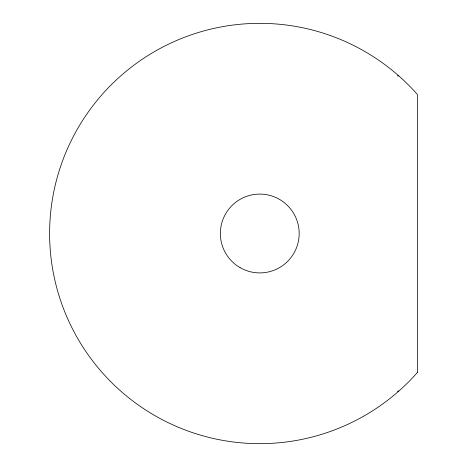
<?xml version="1.0" encoding="UTF-8"?>
<svg xmlns="http://www.w3.org/2000/svg" width="467" height="467" viewBox="0 0 467 467"><rect width="100%" height="100%" fill="white"/><g stroke="black" fill="none" stroke-linecap="round" stroke-linejoin="round"><path stroke-width="0.7" d="M397.329 75.882L398.777 75.882M397.329 391.118L398.777 391.118M417.393 372.508L417.393 94.492A210.162 210.162 0 0 0 114.298 81.824A210.162 210.162 0 0 0 114.298 385.176A210.162 210.162 0 0 0 417.393 372.508M240.067 267.626A39.403 39.403 0 0 0 299.178 233.5A39.403 39.403 0 0 0 240.067 199.374A39.403 39.403 0 0 0 240.067 267.626"/></g></svg>
